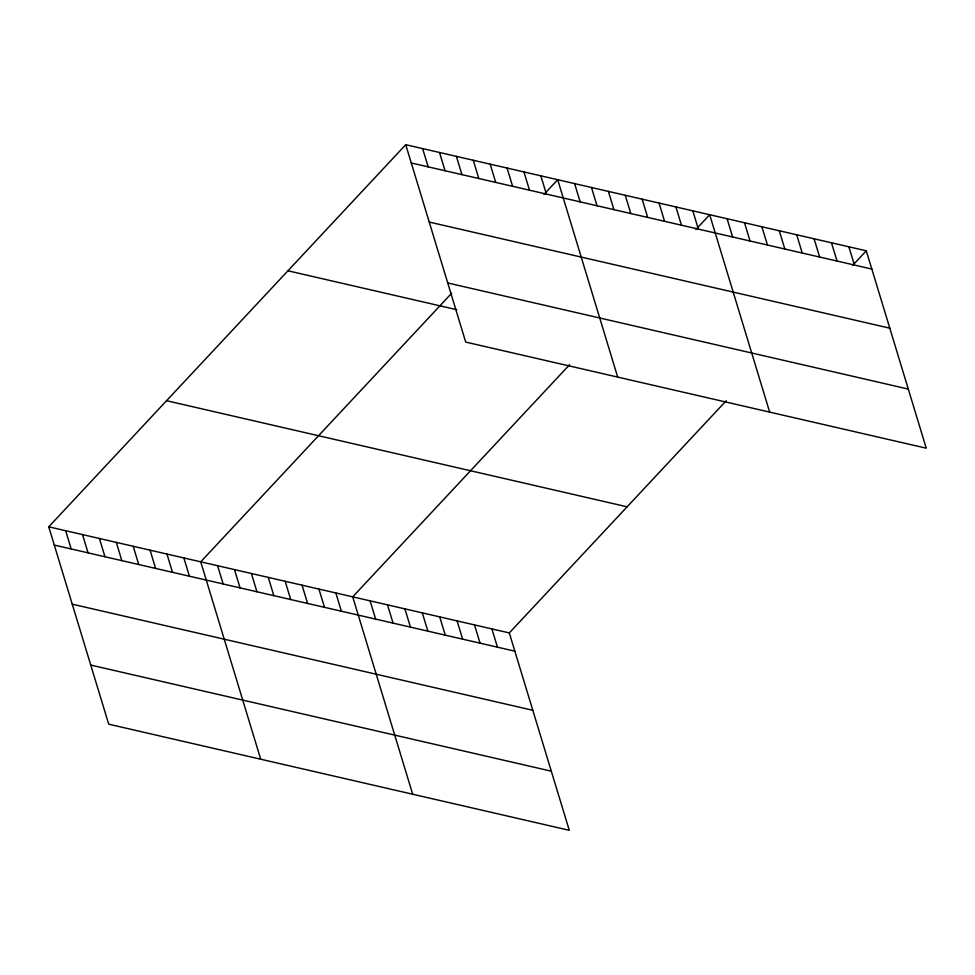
<?xml version="1.0" encoding="UTF-8"?>
<svg xmlns="http://www.w3.org/2000/svg" width="975" height="975" viewBox="0 0 975 975"><rect width="100%" height="100%" fill="white"/><g stroke="black" fill="none" stroke-linecap="round" stroke-linejoin="round"><path stroke-width="1.46" d="M726.229 400.725L509.303 632.921L569.266 830.298L108.713 724.193L48.75 526.817L405.734 144.702L866.287 250.807L926.25 448.183L465.697 342.079L405.734 144.702M451.693 293.207L200.728 561.832L260.703 759.208M543.965 194.427L557.712 179.717L617.687 377.093M569.644 364.65L352.718 596.846L412.681 794.223M695.955 229.442L709.69 214.732L769.665 412.108M852.54 265.517L866.287 250.807M411.279 162.959L871.833 269.063M429.244 222.068L889.785 328.173M447.744 282.969L908.286 389.074M287.93 270.794L456.8 309.709M166.554 400.713L627.108 506.817M48.75 526.817L509.303 632.921M54.295 545.074L514.849 651.178M72.26 604.183L532.801 710.287M90.76 665.084L551.314 771.188M848.884 246.797L854.429 265.054M831.48 242.787L837.037 261.044M814.088 238.777L819.634 257.047M796.685 234.78L802.23 253.037M779.293 230.77L784.838 249.027M761.889 226.761L767.435 245.017M744.498 222.751L750.043 241.008M727.094 218.741L732.639 236.998M692.811 210.844L698.356 229.101M675.919 206.956L681.464 225.213M659.039 203.056L664.584 221.313M642.147 199.168L647.693 217.425M625.255 195.28L630.813 213.537M608.376 191.392L613.921 209.649M591.484 187.493L597.029 205.762M574.604 183.605L580.149 201.862M540.832 175.829L546.378 194.086M523.941 171.941L529.486 190.198M507.049 168.041L512.606 186.298M490.169 164.153L495.714 182.41M473.277 160.266L478.822 178.522M456.398 156.378L461.943 174.635M439.506 152.478L445.051 170.747M422.614 148.59L428.171 166.847M491.9 628.912L497.445 647.168M474.508 624.902L480.053 643.159M457.104 620.892L462.65 639.149M439.701 616.883L445.258 635.139M422.309 612.873L427.854 631.13M404.905 608.863L410.451 627.12M387.514 604.853L393.059 623.122M370.11 600.856L375.655 619.113M335.827 592.946L341.372 611.215M318.935 589.058L324.48 607.315M302.055 585.171L307.6 603.428M285.163 581.283L290.708 599.54M268.283 577.395L273.829 595.652M251.392 573.495L256.937 591.752M234.5 569.607L240.057 587.864M217.62 565.719L223.165 583.976M183.848 557.932L189.394 576.188M166.957 554.044L172.502 572.301M150.077 550.156L155.622 568.413M133.185 546.268L138.73 564.525M116.293 542.368L121.838 560.637M99.413 538.48L104.959 556.737M82.522 534.592L88.067 552.849M65.642 530.705L71.187 548.962"/></g></svg>
